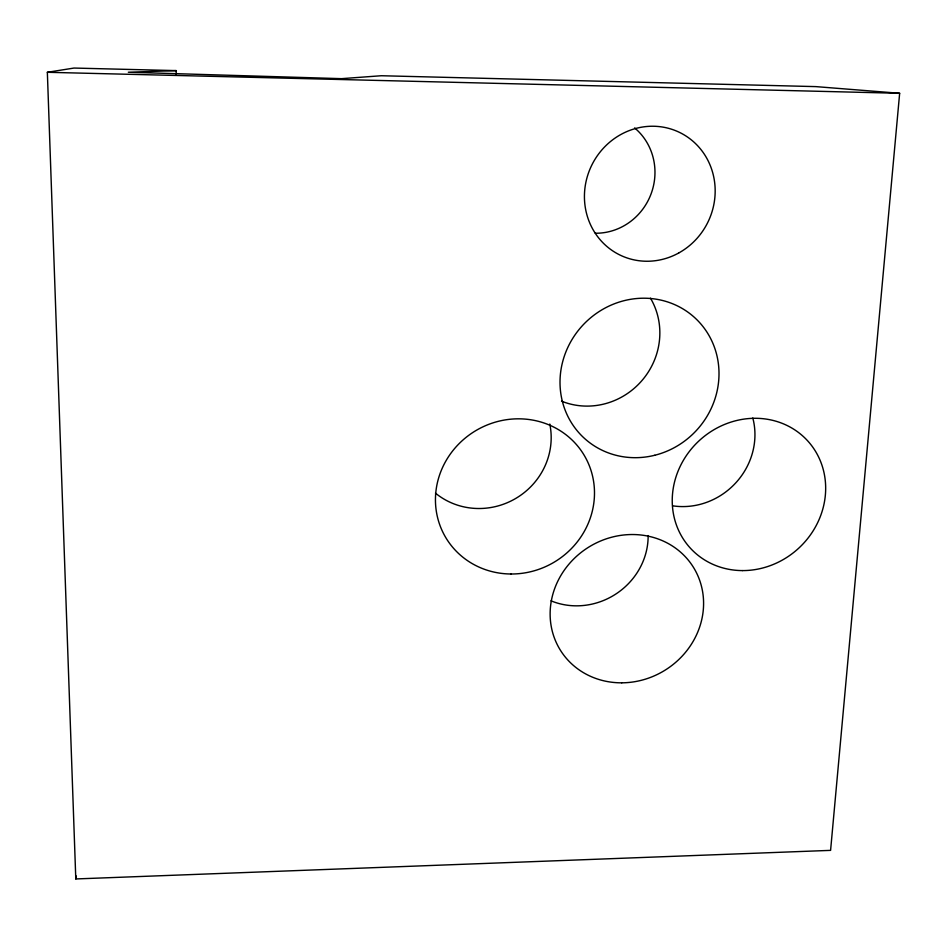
<?xml version="1.0" encoding="UTF-8"?>
<svg xmlns="http://www.w3.org/2000/svg" width="947" height="947" viewBox="0 0 947 947"><rect width="100%" height="100%" fill="white"/><g stroke="black" fill="none" stroke-linecap="round" stroke-linejoin="round"><path stroke-width="1.42" d="M176.166 70.611L128.33 72.232L341.536 78.66L381.345 75.736L815.829 86.615L899.65 93.291L830.59 850.37L75.796 878.946L47.35 72.292L74.008 68.054L176.166 70.611L176.237 75.038M75.796 878.946L76.364 876.082M47.35 72.292L899.65 93.291M549.793 424.055A70.528 67.841 -30.9 0 1 516.458 498.015A70.528 67.841 -30.9 0 1 435.454 493.127M648.139 535.564A68.871 64.597 -32.7 0 1 550.976 600.812M752.806 417.994A69.758 65.248 -43.7 0 1 673.293 505.911M650.471 298.163A71.51 68.48 -48.9 0 1 641.9 380.623A71.51 68.48 -48.9 0 1 561.547 401.161M634.62 127.916A59.389 56.808 -67.3 0 1 651.062 193.934A59.389 56.808 -67.3 0 1 595.261 233.234M511.06 574A80.519 76.553 -30.4 0 0 585.708 457.957A80.519 76.553 -30.4 0 0 448.132 457.283A80.519 76.553 -30.4 0 0 511.06 574M621.753 682.823A78.376 72.398 -32.2 0 0 695.714 571.29A78.376 72.398 -32.2 0 0 563.11 571.917A78.376 72.398 -32.2 0 0 621.753 682.823M654.779 455.258A81.75 77.429 -46.6 0 0 699.442 322.382A81.75 77.429 -46.6 0 0 564.305 356.214A81.75 77.429 -46.6 0 0 654.779 455.258M742.341 570.591A79.489 73.25 -42.4 0 0 818.457 456.703A79.489 73.25 -42.4 0 0 686.066 456.04A79.489 73.25 -42.4 0 0 742.341 570.591M678.656 253.027A68.16 64.68 -63.9 0 0 686.184 136.155A68.16 64.68 -63.9 0 0 584.571 192.04A68.16 64.68 -63.9 0 0 678.656 253.027"/></g></svg>
